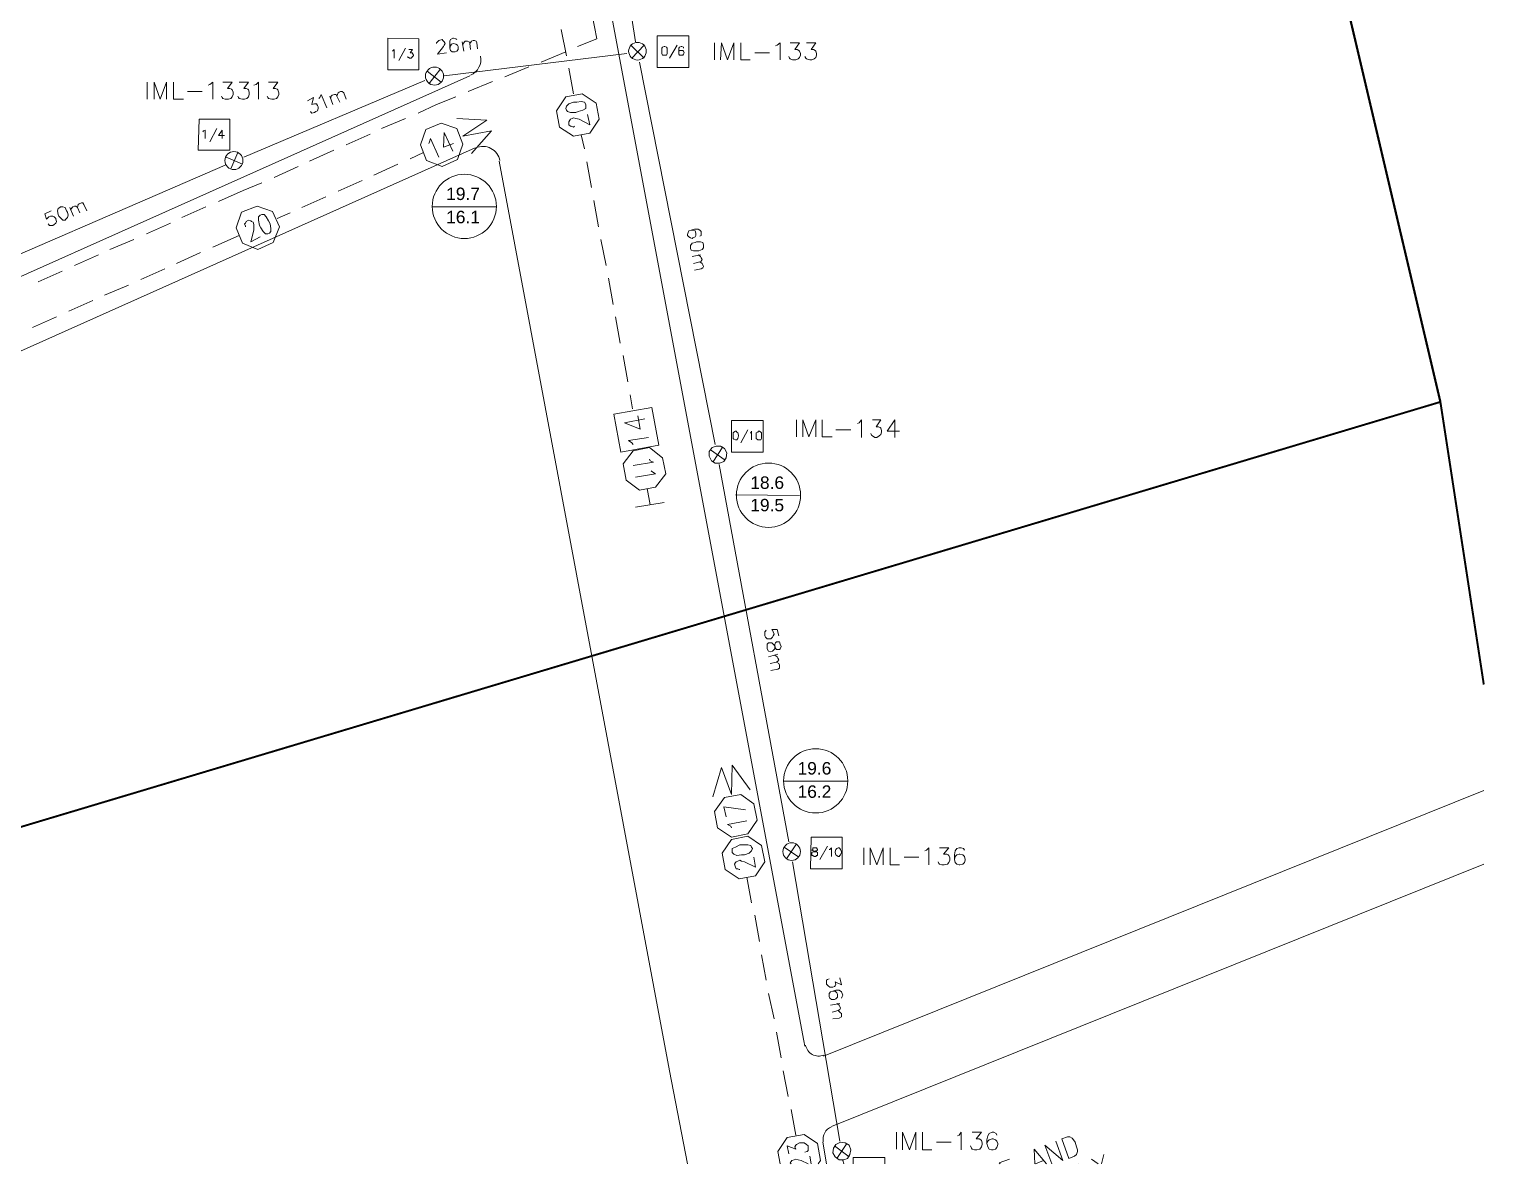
# Model space of a CAD drawing. Header units: millimetres. Extents: x 557 to 992, y 46 to 1048.
# Drawn here: x 784 to 991.6, y 45.8 to 207.8 of the extents above; entities that cross this region are included whole.
import ezdxf

# ---------------------------------------------------------------- set-up
doc = ezdxf.new("R2010")
doc.units = ezdxf.units.MM
for name, color, linetype in [('PDF_Level 1', 1, 'Continuous'), ('PDF_Level 21', 1, 'Continuous'), ('PDF_Level 22', 1, 'Continuous'), ('PDF_SKY-Lipa$0$LANDMARK', 7, 'Continuous'), ('PDF_SKY-Lipa$0$POLE NUMBER', 5, 'Continuous'), ('PDF_SKY-Lipa$0$RICKLEE_HOUSECOUNT', 3, 'Continuous'), ('PDF_Text', 7, 'Continuous')]:
    doc.layers.add(name, color=color, linetype=linetype)
for name, color, linetype, true_color in [('PDF_RICKLEE_COAXCABLE', 32, 'Continuous', 0xdd6e00), ('PDF_RICKLEE_ENDOFTAPOFFBLOCK', 132, 'Continuous', 0x00dddd), ('PDF_RICKLEE_NODEBOUNDARY', 92, 'Continuous', 0x00b800), ('PDF_SKY-Lipa$0$RICKLEE_POLEPED', 8, 'Continuous', 0x767676), ('PDF_SKY-Lipa$0$RICKLEE_ROAD', 251, 'Continuous', 0x636466), ('PDF_SKY-Lipa$0$RICKLEE_STRAND', 8, 'Continuous', 0x767676), ('PDF_SKY-Lipa$0$RICKLEE_STRANDDISTANCE', 8, 'Continuous', 0x767676)]:
    doc.layers.add(name, color=color, linetype=linetype, true_color=true_color)
doc.styles.add('PDF ArialMT', font='arial.ttf')

msp = doc.modelspace()

# ---------------------------------------------------------------- linework, layer by layer
at = {"layer": 'PDF_Level 1', "lineweight": 9}
for points in [[(872.12, 142.26), (872.57, 139.94)], [(874.55, 140.27), (870.47, 139.61)]]:
    msp.add_lwpolyline(points, dxfattribs=at)
at = {"layer": 'PDF_Level 21', "lineweight": 9}
for points in [[(844.97, 195.03), (849.27, 194.8), (845.85, 192.49), (849.94, 193.26), (847.07, 190.06)], [(881.51, 98.32), (882.72, 102.52), (884.16, 98.65), (884.27, 102.85), (886.81, 99.32)]]:
    msp.add_lwpolyline(points, dxfattribs=at)
at = {"layer": 'PDF_Level 22', "lineweight": 9}
for points in [[(862.85, 198.56), (860.53, 198.12), (859.21, 196.13), (859.65, 193.81), (861.64, 192.49), (863.96, 192.93), (865.28, 194.92), (864.84, 197.23)], [(860.64, 196.24), (860.75, 196.02), (861.2, 195.91), (861.97, 195.91), (862.3, 196.02), (862.96, 196.24), (863.4, 196.46), (863.4, 196.79), (863.4, 197.01), (863.18, 197.34), (862.74, 197.45), (862.08, 197.34), (861.64, 197.34), (860.97, 197.12), (860.64, 196.79), (860.53, 196.46)], [(845.85, 191.38), (844.97, 193.59), (842.76, 194.36), (840.55, 193.48), (839.78, 191.27), (840.66, 189.06), (842.87, 188.18), (845.08, 189.17)], [(819.69, 179.57), (818.69, 181.78), (816.49, 182.55), (814.28, 181.67), (813.51, 179.46), (814.39, 177.25), (816.6, 176.37), (818.81, 177.36)], [(816.93, 181.23), (816.71, 181.01), (816.71, 180.56), (816.82, 179.79), (817.04, 179.46), (817.37, 178.91), (817.7, 178.58), (818.03, 178.58), (818.25, 178.69), (818.47, 178.91), (818.47, 179.35), (818.36, 180.01), (818.14, 180.45), (817.81, 181.01), (817.48, 181.34), (817.15, 181.34)], [(868.37, 147.45), (867.38, 152.86), (872.79, 153.85), (873.78, 148.44)], [(871.02, 142.04), (873.34, 142.48), (874.77, 144.36), (874.33, 146.67), (872.46, 148.11), (870.14, 147.67), (868.7, 145.79), (869.14, 143.47)], [(885.48, 98.65), (883.16, 98.21), (881.73, 96.23), (882.17, 93.91), (884.16, 92.58), (886.47, 93.02), (887.8, 95.01), (887.36, 97.33)], [(886.47, 92.69), (884.16, 92.25), (882.83, 90.26), (883.27, 87.95), (885.26, 86.62), (887.58, 87.06), (888.9, 89.05), (888.46, 91.37)], [(884.27, 90.38), (884.49, 90.15), (884.93, 89.93), (885.59, 90.04), (886.03, 90.04), (886.7, 90.26), (887.03, 90.6), (887.14, 90.93), (887.03, 91.15), (886.92, 91.37), (886.47, 91.48), (885.7, 91.48), (885.37, 91.48), (884.71, 91.15), (884.27, 90.93), (884.27, 90.6)]]:
    msp.add_lwpolyline(points, close=True, dxfattribs=at)
for points in [[(861.75, 193.92), (861.64, 193.81), (861.31, 193.92), (861.2, 193.92), (860.97, 194.14), (860.97, 194.58), (861.08, 194.8), (861.2, 194.92), (861.42, 195.03), (861.64, 195.14), (861.97, 195.03), (862.41, 194.92), (863.96, 194.14), (863.62, 195.58)], [(840.99, 191.49), (841.1, 191.71), (841.21, 192.16), (842.43, 189.51)], [(844.42, 190.39), (843.2, 193.04), (843.09, 190.94), (844.53, 191.49)], [(814.83, 179.57), (814.83, 179.68), (814.72, 180.01), (814.83, 180.12), (814.94, 180.34), (815.27, 180.56), (815.6, 180.45), (815.71, 180.34), (815.94, 180.23), (816.05, 179.9), (816.05, 179.68), (816.05, 179.13), (815.6, 177.47), (816.93, 178.14)], [(871.79, 152.19), (868.92, 151.64), (871.13, 150.76), (870.8, 152.64)], [(870.14, 148.55), (869.92, 148.77), (869.47, 149.1), (872.34, 149.54)], [(872.46, 146.45), (872.57, 146.23), (873.01, 146.01), (870.14, 145.57)], [(872.68, 144.8), (872.79, 144.69), (873.34, 144.36), (870.47, 143.91)], [(883.38, 95.45), (883.05, 96.89), (886.14, 96.45)], [(884.16, 93.91), (884.05, 94.13), (883.6, 94.35), (886.36, 94.9)], [(885.37, 87.95), (885.26, 87.95), (885.04, 88.06), (884.82, 88.06), (884.71, 88.28), (884.6, 88.72), (884.71, 88.94), (884.82, 89.05), (885.04, 89.16), (885.37, 89.27), (885.59, 89.16), (886.03, 89.05), (887.58, 88.28), (887.36, 89.71)], [(896.52, 46), (896.85, 46.44), (896.41, 48.87), (894.53, 50.19), (892.1, 49.75), (890.78, 47.76), (891.11, 46)], [(892.33, 47.43), (892.1, 48.54), (893.32, 48.1), (893.21, 48.43), (893.32, 48.65), (893.43, 48.76), (893.87, 48.98), (894.09, 48.98), (894.53, 48.98), (894.86, 48.76), (895.09, 48.54), (895.09, 48.21), (895.09, 47.87), (894.97, 47.76), (894.64, 47.65)], [(892.66, 46), (892.55, 46.11), (892.66, 46.33), (892.77, 46.44), (893.1, 46.55), (893.32, 46.66), (893.65, 46.55), (894.09, 46.44), (895.09, 46)], [(895.53, 46), (895.31, 47.1)]]:
    msp.add_lwpolyline(points, dxfattribs=at)
at = {"layer": 'PDF_RICKLEE_COAXCABLE', "lineweight": 0}
for points in [[(864.29, 209.82), (864.95, 206.4), (862.19, 205.29)], [(859.87, 207.72), (860.64, 203.97)], [(860.53, 204.52), (857, 203.08)], [(855.23, 202.42), (851.81, 200.99)], [(860.97, 202.2), (861.64, 198.56)], [(850.05, 200.32), (846.62, 198.89)], [(844.86, 198.12), (842.1, 197.01), (839.45, 195.8)], [(837.68, 195.03), (834.26, 193.59)], [(832.6, 192.82), (829.18, 191.27)], [(862.74, 192.71), (863.18, 190.72)], [(827.42, 190.5), (823.99, 188.95)], [(838.34, 189.29), (840.22, 190.17)], [(822.34, 188.18), (818.92, 186.64)], [(833.16, 186.97), (836.58, 188.51)], [(863.51, 188.84), (864.18, 185.2)], [(817.15, 185.86), (814.5, 184.76), (810.97, 183.21)], [(828.08, 184.65), (831.5, 186.19)], [(822.89, 182.33), (826.31, 183.88)], [(864.51, 183.32), (865.17, 179.57)], [(809.2, 182.44), (805.78, 180.9)], [(819.36, 180.79), (821.23, 181.56)], [(804.12, 180.12), (800.7, 178.58)], [(798.93, 177.8), (795.51, 176.37)], [(810.19, 176.7), (813.95, 178.36)], [(865.5, 177.8), (866.27, 174.05)], [(793.86, 175.6), (790.43, 174.05)], [(805.01, 174.38), (808.43, 175.93)], [(788.67, 173.28), (785.25, 171.73)], [(799.93, 172.06), (803.35, 173.61)], [(794.74, 169.86), (798.16, 171.29)], [(866.6, 172.28), (867.27, 168.53)], [(789.66, 167.54), (793.08, 169.08)], [(784.47, 165.22), (787.9, 166.77)], [(867.6, 166.77), (868.26, 163.01)], [(868.7, 161.25), (869.36, 157.49)], [(869.7, 155.62), (870.03, 153.63)], [(887.03, 83.2), (886.36, 86.84)], [(888.13, 77.68), (887.47, 81.43)], [(889.12, 72.16), (888.46, 75.8)], [(890.23, 66.64), (889.46, 70.28)], [(891.22, 61.12), (890.56, 64.76)], [(892.22, 55.6), (891.55, 59.24)], [(893.32, 50.08), (892.66, 53.73)]]:
    msp.add_lwpolyline(points, dxfattribs=at)
at = {"layer": 'PDF_RICKLEE_ENDOFTAPOFFBLOCK', "lineweight": 0}
for points in [[(841.44, 182.44), (850.6, 182.44)], [(884.71, 141.38), (893.87, 141.27)], [(891.55, 100.53), (900.72, 100.53)]]:
    msp.add_lwpolyline(points, dxfattribs=at)
for centre in [(846.05, 182.5), (889.44, 141.32), (896.17, 100.59)]:
    msp.add_circle(centre, 4.58, dxfattribs=at)
at = {"layer": 'PDF_RICKLEE_NODEBOUNDARY', "lineweight": 0}
for points in [[(985.27, 154.62, 0.316, 0.316, 0), (777.08, 1038.41, 0.332, 0.332, 0), (556.79, 946.01, 0.213, 0.213, 0), (670.99, 519.02, 0.329, 0.329, 0), (694.67, 322.2, 0.325, 0.325, 0), (641.46, 51.74, 0, 0, 0)], [(991.46, 114.33, 0.285, 0.285, 0), (985.27, 154.62, 0.275, 0.275, 0), (641.52, 51.74, 0.318, 0.318, 0), (639.81, 46, 0, 0, 0)]]:
    msp.add_lwpolyline(points, format="xyseb", dxfattribs=at)
at = {"layer": 'PDF_SKY-Lipa$0$LANDMARK', "lineweight": 9}
msp.add_lwpolyline([(932.29, 46.77), (931.29, 49.53), (932.07, 49.86), (932.4, 49.86), (932.73, 49.64), (932.95, 49.42), (933.17, 49.09), (933.39, 48.43), (933.5, 47.99), (933.5, 47.76), (933.39, 47.32), (933.06, 47.1)], close=True, dxfattribs=at)
for points in [[(927.43, 46), (927.32, 48.1), (929.09, 46)], [(929.86, 46), (928.86, 48.65), (931.4, 46.44), (930.41, 49.2)], [(922.46, 46), (922.35, 46.11), (923.79, 46.66)], [(927.54, 46), (928.64, 46.44)], [(933.61, 46), (933.61, 46)], [(935.49, 46.66), (936.48, 46)], [(936.92, 46), (937.25, 47.32)]]:
    msp.add_lwpolyline(points, dxfattribs=at)
at = {"layer": 'PDF_SKY-Lipa$0$POLE NUMBER', "lineweight": 13}
for points in [[(881.73, 203.42), (881.73, 205.84)], [(882.61, 203.42), (882.72, 205.84), (883.6, 203.42), (884.49, 205.84), (884.49, 203.42)], [(885.48, 205.84), (885.48, 203.42), (886.81, 203.42)], [(890.45, 205.4), (890.67, 205.51), (891.11, 205.84), (891.11, 203.42)], [(892.55, 205.84), (893.87, 205.84), (893.21, 204.85), (893.54, 204.85), (893.76, 204.74), (893.87, 204.63), (893.98, 204.3), (893.98, 204.08), (893.87, 203.75), (893.65, 203.53), (893.32, 203.42), (892.88, 203.42), (892.55, 203.53), (892.44, 203.64), (892.33, 203.86)], [(894.86, 205.84), (896.19, 205.84), (895.53, 204.85), (895.86, 204.85), (896.08, 204.74), (896.19, 204.63), (896.3, 204.3), (896.3, 204.08), (896.19, 203.75), (895.97, 203.53), (895.64, 203.42), (895.31, 203.42), (894.86, 203.53), (894.75, 203.64), (894.64, 203.86)], [(887.47, 204.41), (889.57, 204.41)], [(800.81, 197.79), (800.81, 200.21)], [(801.81, 197.79), (801.81, 200.21), (802.69, 197.79), (803.57, 200.21), (803.57, 197.79)], [(804.56, 200.21), (804.56, 197.79), (806, 197.79)], [(809.53, 199.77), (809.75, 199.88), (810.19, 200.21), (810.19, 197.79)], [(811.63, 200.21), (812.95, 200.21), (812.29, 199.33), (812.62, 199.33), (812.84, 199.22), (812.95, 199.11), (813.06, 198.78), (813.06, 198.45), (812.95, 198.12), (812.73, 197.9), (812.4, 197.79), (811.96, 197.79), (811.63, 197.9), (811.52, 198.01), (811.41, 198.23)], [(813.95, 200.21), (815.27, 200.21), (814.61, 199.33), (814.94, 199.33), (815.16, 199.22), (815.27, 199.11), (815.38, 198.78), (815.38, 198.45), (815.27, 198.12), (815.05, 197.9), (814.72, 197.79), (814.39, 197.79), (813.95, 197.9), (813.84, 198.01), (813.73, 198.23)], [(816.05, 199.77), (816.38, 199.88), (816.71, 200.21), (816.71, 197.79)], [(818.14, 200.21), (819.47, 200.21), (818.81, 199.33), (819.14, 199.33), (819.36, 199.22), (819.47, 199.11), (819.58, 198.67), (819.58, 198.45), (819.47, 198.12), (819.25, 197.9), (818.92, 197.79), (818.58, 197.79), (818.14, 197.9), (818.03, 198.01), (817.92, 198.23)], [(806.55, 198.89), (808.65, 198.89)], [(893.43, 149.65), (893.43, 152.08)], [(894.31, 149.65), (894.31, 152.08), (895.2, 149.65), (896.19, 152.08), (896.19, 149.65)], [(897.07, 152.08), (897.07, 149.65), (898.51, 149.65)], [(902.15, 151.53), (902.37, 151.64), (902.7, 152.08), (902.7, 149.54)], [(904.25, 152.08), (905.46, 152.08), (904.8, 151.09), (905.13, 151.09), (905.35, 150.98), (905.46, 150.87), (905.57, 150.54), (905.57, 150.32), (905.46, 149.99), (905.24, 149.77), (904.91, 149.54), (904.58, 149.54), (904.25, 149.77), (904.14, 149.88), (904.03, 150.1)], [(907.45, 149.54), (907.45, 152.08), (906.35, 150.43), (908.11, 150.43)], [(899.06, 150.65), (901.16, 150.65)], [(903.03, 88.61), (903.03, 91.04)], [(903.92, 88.61), (903.92, 91.04), (904.91, 88.61), (905.79, 91.04), (905.79, 88.61)], [(906.79, 91.04), (906.79, 88.61), (908.11, 88.61)], [(908.77, 89.71), (910.87, 89.71)], [(911.75, 90.6), (911.98, 90.71), (912.31, 91.04), (912.31, 88.61)], [(913.85, 91.04), (915.18, 91.04), (914.4, 90.15), (914.85, 90.15), (915.07, 90.04), (915.18, 89.93), (915.29, 89.6), (915.29, 89.27), (915.18, 88.94), (914.96, 88.72), (914.51, 88.61), (914.18, 88.61), (913.85, 88.72), (913.74, 88.83), (913.63, 89.05)], [(917.38, 90.71), (917.27, 90.93), (916.94, 91.04), (916.61, 91.04), (916.28, 90.93), (916.06, 90.6), (915.95, 90.04), (915.95, 89.38), (916.06, 88.94), (916.28, 88.72), (916.61, 88.61), (916.72, 88.61), (917.16, 88.72), (917.38, 88.94), (917.49, 89.27), (917.49, 89.38), (917.38, 89.82), (917.16, 90.04), (916.72, 90.15), (916.61, 90.15), (916.28, 90.04), (916.06, 89.82), (915.95, 89.38)], [(907.67, 48.1), (907.67, 50.52)], [(908.55, 47.99), (908.55, 50.52), (909.55, 47.99), (910.43, 50.52), (910.43, 47.99)], [(911.42, 50.52), (911.42, 47.99), (912.75, 47.99)], [(916.39, 49.97), (916.61, 50.08), (916.94, 50.52), (916.94, 47.99)], [(918.49, 50.52), (919.81, 50.52), (919.04, 49.53), (919.48, 49.53), (919.7, 49.42), (919.81, 49.31), (919.92, 48.98), (919.92, 48.76), (919.81, 48.43), (919.59, 48.1), (919.15, 47.99), (918.82, 47.99), (918.49, 48.1), (918.38, 48.21), (918.27, 48.54)], [(922.02, 50.08), (921.91, 50.3), (921.58, 50.52), (921.36, 50.52), (920.92, 50.3), (920.7, 49.97), (920.59, 49.42), (920.59, 48.87), (920.7, 48.43), (920.92, 48.1), (921.25, 47.99), (921.47, 47.99), (921.8, 48.1), (922.02, 48.32), (922.13, 48.76), (922.13, 48.87), (922.02, 49.2), (921.8, 49.42), (921.47, 49.53), (921.36, 49.53), (920.92, 49.42), (920.7, 49.2), (920.59, 48.87)], [(913.41, 49.09), (915.51, 49.09)]]:
    msp.add_lwpolyline(points, dxfattribs=at)
at = {"layer": 'PDF_SKY-Lipa$0$RICKLEE_HOUSECOUNT', "lineweight": 0}
for points in [[(839.56, 206.4), (839.56, 201.98), (835.14, 201.98), (835.14, 206.51)], [(878.09, 206.84), (878.09, 202.31), (873.56, 202.31), (873.56, 206.84)], [(874.55, 205.29), (874.33, 205.18), (874.22, 205.07), (874.22, 204.74), (874.22, 204.52), (874.22, 204.3), (874.33, 204.08), (874.55, 204.08), (874.66, 204.08), (874.88, 204.08), (874.99, 204.3), (874.99, 204.52), (874.99, 204.74), (874.99, 205.07), (874.88, 205.18), (874.66, 205.29)], [(812.62, 194.92), (812.62, 190.5), (808.1, 190.5), (808.21, 194.92)], [(888.68, 151.97), (888.68, 147.45), (884.16, 147.45), (884.16, 151.97)], [(884.71, 150.43), (884.49, 150.32), (884.38, 150.21), (884.38, 149.88), (884.38, 149.77), (884.38, 149.43), (884.49, 149.32), (884.71, 149.21), (884.82, 149.21), (884.93, 149.21), (885.04, 149.43), (885.15, 149.77), (885.15, 149.88), (885.04, 150.21), (884.93, 150.32), (884.82, 150.43)], [(888.02, 150.43), (887.91, 150.32), (887.69, 150.21), (887.69, 149.88), (887.69, 149.77), (887.69, 149.43), (887.91, 149.21), (888.02, 149.21), (888.13, 149.21), (888.35, 149.21), (888.46, 149.43), (888.46, 149.77), (888.46, 149.88), (888.46, 150.21), (888.35, 150.32), (888.13, 150.43)], [(899.94, 92.58), (899.94, 88.06), (895.42, 88.06), (895.53, 92.58)], [(895.97, 91.04), (895.75, 91.04), (895.75, 90.82), (895.64, 90.71), (895.75, 90.6), (895.86, 90.6), (896.08, 90.49), (896.3, 90.49), (896.41, 90.38), (896.41, 90.26), (896.41, 90.04), (896.41, 89.93), (896.3, 89.93), (896.19, 89.82), (895.97, 89.82), (895.75, 89.93), (895.64, 89.93), (895.64, 90.04), (895.64, 90.26), (895.64, 90.38), (895.86, 90.49), (895.97, 90.49), (896.19, 90.6), (896.3, 90.6), (896.41, 90.71), (896.41, 90.82), (896.3, 91.04), (896.19, 91.04)], [(899.39, 91.04), (899.17, 90.93), (899.06, 90.82), (898.95, 90.49), (898.95, 90.38), (899.06, 90.04), (899.17, 89.93), (899.39, 89.82), (899.5, 89.82), (899.61, 89.93), (899.72, 90.04), (899.83, 90.38), (899.83, 90.49), (899.72, 90.82), (899.61, 90.93), (899.5, 91.04)]]:
    msp.add_lwpolyline(points, close=True, dxfattribs=at)
for points in [[(835.81, 204.63), (835.92, 204.74), (836.03, 204.85), (836.03, 203.64)], [(837.68, 205.07), (836.69, 203.3)], [(838.12, 204.85), (838.68, 204.85), (838.34, 204.41), (838.57, 204.41), (838.68, 204.41), (838.68, 204.3), (838.79, 204.08), (838.79, 203.97), (838.68, 203.86), (838.57, 203.75), (838.45, 203.64), (838.23, 203.64), (838.12, 203.75), (838.01, 203.75), (838.01, 203.86)], [(876.43, 205.51), (875.33, 203.64)], [(877.31, 205.07), (877.31, 205.18), (877.09, 205.29), (876.98, 205.29), (876.76, 205.18), (876.65, 205.07), (876.65, 204.74), (876.65, 204.41), (876.65, 204.19), (876.76, 204.08), (876.98, 204.08), (877.2, 204.08), (877.31, 204.19), (877.42, 204.41), (877.31, 204.63), (877.2, 204.74), (876.98, 204.74), (876.76, 204.74), (876.65, 204.63), (876.65, 204.41)], [(808.76, 193.15), (808.87, 193.26), (809.09, 193.37), (809.09, 192.16)], [(810.75, 193.59), (809.75, 191.71)], [(811.52, 192.16), (811.52, 193.37), (810.97, 192.6), (811.85, 192.6)], [(886.47, 150.65), (885.48, 148.77)], [(886.81, 150.21), (886.92, 150.21), (887.03, 150.43), (887.03, 149.21)], [(897.85, 91.26), (896.74, 89.38)], [(898.07, 90.82), (898.18, 90.82), (898.4, 91.04), (898.4, 89.82)], [(901.49, 46), (901.49, 46.88), (906.01, 46.88), (906.01, 46)]]:
    msp.add_lwpolyline(points, dxfattribs=at)
at = {"layer": 'PDF_SKY-Lipa$0$RICKLEE_POLEPED', "lineweight": 0}
for points in [[(871.68, 203.64), (869.81, 205.51)], [(869.92, 203.64), (871.68, 205.51)], [(842.76, 200.21), (840.77, 201.76)], [(840.99, 199.99), (842.54, 201.98)], [(814.39, 188.51), (812.07, 189.51)], [(812.73, 187.85), (813.73, 190.17)], [(881.18, 147.78), (883.27, 146.34)], [(881.51, 146.01), (882.94, 148.22)], [(891.99, 89.49), (893.43, 91.59)], [(891.66, 91.15), (893.76, 89.71)], [(898.84, 48.54), (900.94, 46.99)], [(899.17, 46.77), (900.6, 48.87)]]:
    msp.add_lwpolyline(points, dxfattribs=at)
for points in [[(882.5, 145.9), (883.05, 146.12), (883.38, 146.67), (883.49, 147.34), (883.16, 148), (882.61, 148.33), (881.95, 148.33), (881.4, 148.11), (880.96, 147.56), (880.96, 146.9), (881.29, 146.23), (881.84, 145.9)], [(900.16, 46.55), (900.72, 46.77), (901.05, 47.32), (901.16, 47.99), (900.94, 48.65), (900.38, 48.98), (899.72, 49.09), (899.06, 48.76), (898.73, 48.21), (898.62, 47.54), (898.95, 46.99), (899.5, 46.55)]]:
    msp.add_lwpolyline(points, close=True, dxfattribs=at)
for centre, radius in [((870.75, 204.63), 1.26), ((841.8, 201.08), 1.29), ((813.19, 189.03), 1.29), ((892.74, 90.5), 1.26)]:
    msp.add_circle(centre, radius, dxfattribs=at)
at = {"layer": 'PDF_SKY-Lipa$0$RICKLEE_ROAD', "lineweight": 0}
for points in [[(894.64, 62.78), (802.8, 552.25), (738.88, 848.65), (735.9, 862.23), (733.25, 874.59)], [(846.84, 201.1), (733.58, 150.54)], [(847.62, 190.83), (675.63, 114)], [(877.86, 46), (875.33, 59.24), (851.04, 188.95)], [(897.29, 61.34), (991.46, 99.21)], [(898.4, 51.3), (991.46, 88.72)], [(897.73, 46), (897.18, 49.09)]]:
    msp.add_lwpolyline(points, dxfattribs=at)
for centre, radius, start, end in [((845.94, 203.48), 2.48, 294.0765, 10.6293), ((848.7, 188.57), 2.48, 10.6277, 114.0749), ((896.61, 63.27), 1.93, 190.6255, 291.8975), ((899.15, 49.48), 1.93, 111.9012, 190.6293)]:
    msp.add_arc(centre, radius, start, end, dxfattribs=at)
at = {"layer": 'PDF_SKY-Lipa$0$RICKLEE_STRAND', "lineweight": 0}
for points in [[(870.47, 205.95), (860.42, 270.64)], [(869.25, 204.3), (843.2, 201.1)], [(871.02, 203.08), (881.84, 148.55)], [(840.44, 200.43), (814.61, 189.51)], [(811.96, 188.4), (768.69, 169.64)], [(882.39, 145.68), (892.33, 91.92)], [(892.88, 89.05), (899.61, 49.2)], [(900.05, 46.44), (900.16, 46)]]:
    msp.add_lwpolyline(points, dxfattribs=at)
at = {"layer": 'PDF_SKY-Lipa$0$RICKLEE_STRANDDISTANCE', "lineweight": 0}
for points in [[(842.1, 205.73), (842.1, 205.84), (842.21, 205.95), (842.32, 206.06), (842.43, 206.17), (842.87, 206.29), (842.98, 206.17), (843.09, 206.06), (843.2, 205.95), (843.31, 205.73), (843.2, 205.51), (843.09, 205.29), (842.21, 204.19), (843.53, 204.41)], [(844.97, 206.29), (844.86, 206.4), (844.53, 206.51), (844.42, 206.51), (844.08, 206.29), (843.97, 206.06), (843.97, 205.51), (843.97, 205.07), (844.08, 204.74), (844.31, 204.52), (844.64, 204.52), (844.75, 204.52), (844.97, 204.63), (845.19, 204.85), (845.19, 205.18), (845.19, 205.29), (845.08, 205.51), (844.86, 205.62), (844.53, 205.73), (844.2, 205.62), (844.08, 205.4), (843.97, 205.07)], [(845.96, 204.63), (845.74, 205.95)], [(845.85, 205.62), (846.07, 205.95), (846.18, 206.06), (846.51, 206.06), (846.73, 205.95), (846.84, 205.73), (846.95, 204.85)], [(846.84, 205.73), (847.07, 206.06), (847.29, 206.17), (847.51, 206.17), (847.73, 206.06), (847.84, 205.84), (847.95, 204.96)], [(823.66, 197.56), (824.55, 198.01), (824.32, 197.01), (824.66, 197.12), (824.88, 197.12), (824.99, 197.12), (825.1, 196.9), (825.21, 196.68), (825.21, 196.46), (825.1, 196.13), (824.88, 196.02), (824.66, 195.91), (824.32, 195.8), (824.21, 195.91), (824.1, 196.02)], [(825.32, 197.9), (825.43, 198.01), (825.65, 198.45), (826.42, 196.57)], [(827.31, 197.01), (826.86, 198.23)], [(826.97, 197.9), (827.08, 198.23), (827.19, 198.34), (827.53, 198.45), (827.75, 198.45), (827.86, 198.23), (828.3, 197.34)], [(827.86, 198.23), (828.08, 198.67), (828.19, 198.78), (828.41, 198.89), (828.63, 198.89), (828.85, 198.67), (829.18, 197.79)], [(790.88, 182.33), (790.99, 182.77), (791.1, 182.88), (791.43, 182.99), (791.65, 182.99), (791.76, 182.77), (792.2, 181.89)], [(787.12, 181.89), (786.24, 181.45), (786.46, 180.67), (786.57, 180.79), (786.79, 181.01), (787.01, 181.12), (787.34, 181.12), (787.56, 181.01), (787.79, 180.79), (787.79, 180.67), (787.9, 180.34), (787.79, 180.12), (787.56, 179.9), (787.34, 179.79), (787.01, 179.79), (786.9, 179.79), (786.68, 180.01)], [(790.32, 181.12), (789.77, 182.33)], [(789.88, 182), (790.1, 182.33), (790.21, 182.44), (790.43, 182.55), (790.66, 182.55), (790.88, 182.33), (791.21, 181.56)], [(879.63, 178.25), (879.85, 178.36), (879.85, 178.69), (879.85, 178.91), (879.63, 179.13), (879.41, 179.24), (878.86, 179.24), (878.42, 179.13), (878.09, 179.02), (877.97, 178.8), (877.86, 178.47), (877.86, 178.36), (878.09, 178.14), (878.31, 178.03), (878.53, 177.91), (878.64, 178.03), (878.97, 178.14), (879.08, 178.36), (879.08, 178.69), (878.97, 179.02), (878.75, 179.13), (878.42, 179.13)], [(878.53, 175.38), (879.74, 175.6)], [(879.41, 175.6), (879.74, 175.38), (879.85, 175.16), (879.96, 174.93), (879.85, 174.71), (879.63, 174.6), (878.75, 174.38)], [(879.63, 174.6), (879.96, 174.38), (880.07, 174.16), (880.18, 173.94), (880.07, 173.72), (879.85, 173.61), (878.86, 173.39)], [(890.89, 121.28), (890.67, 122.17), (889.9, 122.17), (890.01, 122.06), (890.12, 121.84), (890.23, 121.51), (890.12, 121.28), (890.01, 121.06), (889.79, 120.84), (889.57, 120.84), (889.23, 120.84), (889.01, 121.06), (888.9, 121.28), (888.9, 121.62), (888.9, 121.84), (889.01, 121.95), (889.12, 122.06)], [(889.46, 118.3), (890.78, 118.64)], [(890.34, 118.52), (890.67, 118.3), (890.78, 118.08), (890.89, 117.86), (890.78, 117.64), (890.56, 117.53), (889.68, 117.31)], [(890.56, 117.53), (890.89, 117.31), (891, 117.09), (891, 116.87), (891, 116.65), (890.78, 116.54), (889.79, 116.32)], [(899.61, 72.49), (899.83, 71.5), (898.95, 71.94), (899.06, 71.61), (898.95, 71.39), (898.84, 71.28), (898.62, 71.17), (898.4, 71.17), (898.18, 71.17), (897.96, 71.39), (897.73, 71.61), (897.73, 71.83), (897.73, 72.16), (897.85, 72.27), (898.07, 72.38)], [(899.83, 69.62), (899.94, 69.84), (900.05, 70.06), (899.94, 70.28), (899.83, 70.5), (899.5, 70.73), (899.06, 70.73), (898.62, 70.62), (898.29, 70.5), (898.07, 70.28), (898.07, 69.95), (898.07, 69.84), (898.18, 69.62), (898.4, 69.4), (898.73, 69.4), (898.84, 69.4), (899.06, 69.51), (899.28, 69.73), (899.28, 70.06), (899.28, 70.17), (899.17, 70.39), (898.95, 70.62), (898.62, 70.62)], [(898.29, 68.63), (899.61, 68.85)], [(899.17, 68.85), (899.5, 68.63), (899.61, 68.41), (899.72, 68.19), (899.61, 67.97), (899.39, 67.86), (898.51, 67.63)], [(899.39, 67.86), (899.72, 67.52), (899.83, 67.41), (899.83, 67.08), (899.83, 66.97), (899.5, 66.75), (898.62, 66.64)]]:
    msp.add_lwpolyline(points, dxfattribs=at)
for points in [[(788.34, 182.33), (788.12, 182.22), (788.01, 181.89), (788.12, 181.34), (788.23, 181.12), (788.56, 180.79), (788.78, 180.56), (789.11, 180.56), (789.22, 180.67), (789.44, 180.9), (789.55, 181.23), (789.44, 181.67), (789.33, 181.89), (789.11, 182.33), (788.78, 182.44), (788.45, 182.44)], [(880.18, 177.03), (880.07, 177.36), (879.74, 177.47), (879.19, 177.47), (878.97, 177.36), (878.53, 177.25), (878.31, 176.92), (878.31, 176.7), (878.31, 176.48), (878.42, 176.26), (878.75, 176.15), (879.19, 176.15), (879.52, 176.15), (879.96, 176.37), (880.18, 176.59), (880.18, 176.92)], [(891.11, 120.07), (891, 120.4), (890.78, 120.4), (890.56, 120.4), (890.45, 120.29), (890.34, 120.07), (890.34, 119.63), (890.34, 119.41), (890.12, 119.19), (890.01, 119.08), (889.68, 118.97), (889.46, 119.08), (889.23, 119.41), (889.23, 119.74), (889.23, 120.07), (889.34, 120.18), (889.46, 120.29), (889.79, 120.29), (889.9, 120.29), (890.12, 120.07), (890.34, 119.85), (890.45, 119.52), (890.56, 119.3), (890.78, 119.3), (891, 119.3), (891.11, 119.41), (891.22, 119.74)]]:
    msp.add_lwpolyline(points, close=True, dxfattribs=at)

# ---------------------------------------------------------------- texts
at = {"layer": 'PDF_Text', "color": 132, "true_color": 0x00dddd, "char_height": 1.773, "attachment_point": 4, "style": 'PDF ArialMT'}
for s, insert in [('19.7', (843.46, 184.28)), ('16.1', (843.46, 180.97)), ('18.6', (886.84, 143.1)), ('19.5', (886.84, 139.9)), ('19.6', (893.58, 102.37)), ('16.2', (893.58, 99.05))]:
    msp.add_mtext(s, dxfattribs=dict(at, insert=insert))

doc.saveas('drawing.dxf')
